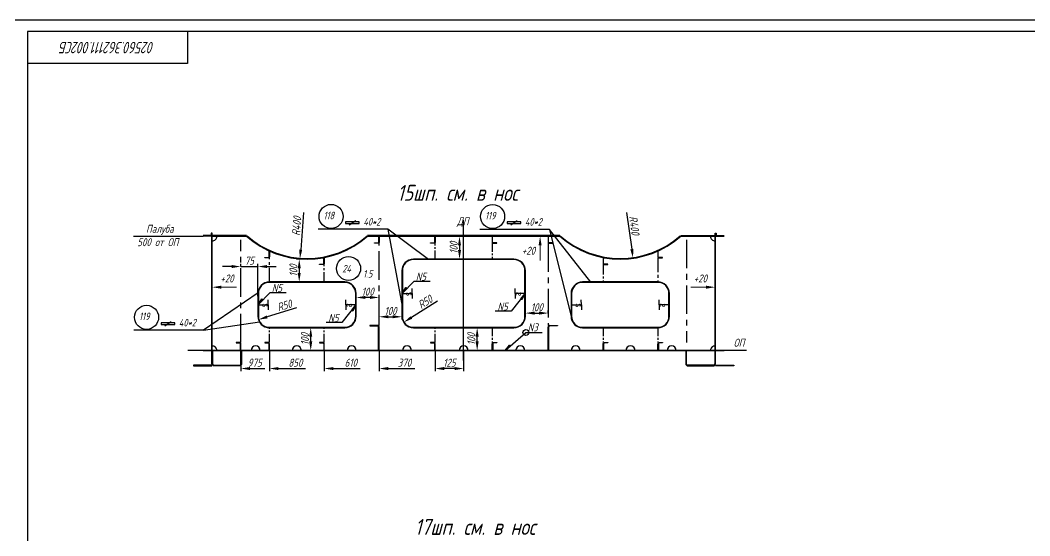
# Model space of a CAD drawing. Header units: millimetres. Extents: x 76485 to 135355, y 12764 to 18704.
# Drawn here: x 118704 to 123121, y 16447 to 18704 of the extents above; entities that cross this region are included whole.
import ezdxf
from ezdxf.enums import TextEntityAlignment as Align

# ---------------------------------------------------------------- set-up
doc = ezdxf.new("R2010")
doc.units = ezdxf.units.MM
doc.header["$PDSIZE"] = -1
doc.linetypes.add('CENTER', pattern=[2, 1.25, -0.25, 0.25, -0.25])
doc.layers.add('20-DIMENTION', color=81, linetype='Continuous', lineweight=30)
doc.styles.add('PB_TEXT', font='romans.shx', dxfattribs={"width": 0.7, "oblique": 15})
doc.styles.get("Standard").update_dxf_attribs({"font": 'ГОСТ тип А наклонный.ttf'})
doc.styles.add('Standard3.5', font='simplex.shx', dxfattribs={"width": 0.7, "height": 3.5})
doc.styles.add('ГОСТ', font='ГОСТ тип А.ttf', dxfattribs={"oblique": 15})
doc.dimstyles.new('dim10', dxfattribs={"dimscale": 0.4, "dimtxt": 87.5, "dimasz": 100, "dimexe": 30, "dimexo": 0, "dimgap": 20, "dimtad": 1, "dimdec": 0, "dimdsep": 46, "dimtxsty": 'Standard', "dimcen": 5, "dimadec": 0, "dimazin": 0, "dimtfac": 1, "dimtdec": 0, "dimtmove": 0, "dimatfit": 3, "dimfxl": 1, "dimtolj": 1, "dimtzin": 0, "dimarcsym": 0})
doc.dimstyles.get("Standard").update_dxf_attribs({"dimtxt": 0.18, "dimasz": 0.18, "dimexe": 0.18, "dimexo": 0.0625, "dimgap": 0.09, "dimtad": 0, "dimtih": 1, "dimtoh": 1, "dimdec": 4, "dimzin": 0, "dimdsep": 46, "dimtxsty": 'Standard', "dimcen": 0.09, "dimadec": 0, "dimazin": 0, "dimtfac": 1, "dimtdec": 4, "dimtofl": 0, "dimtmove": 0, "dimatfit": 3, "dimfxl": 1, "dimtolj": 1, "dimtzin": 0, "dimarcsym": 0})

# ---------------------------------------------------------------- blocks, each defined once
blk = doc.blocks.new('A$C65DE2539')
at = {"color": 7}
for points in [[(0, 0), (8410, 0), (8410, 5940), (0, 5940)], [(200, 50), (8360, 50), (8360, 5890), (200, 5890)]]:
    blk.add_lwpolyline(points, close=True, dxfattribs=at)
blk.add_lwpolyline([(900, 5890), (900, 5750), (200, 5750)], dxfattribs=at)
blk = doc.blocks.new('A$C128E1BCE')
at = {"linetype": 'Continuous', "lineweight": 9}
blk.add_line((40, 0), (106.5, 0), dxfattribs=at)
at = {"linetype": 'Continuous'}
blk.add_solid([(40, 6.7), (40, -6.7), (0, 0)], dxfattribs=at)
blk = doc.blocks.new('*D155')
at = {"color": 0, "lineweight": -2, "transparency": 16777216}
for p, q in [((120518.8, 17258.4), (120518.8, 17167.6)), ((120643.8, 17258.4), (120643.8, 17167.6)), ((120603.8, 17179.6), (120558.8, 17179.6))]:
    blk.add_line(p, q, dxfattribs=at)
at = {"color": 0, "transparency": 16777216}
for points in [[(120558.8, 17186.2), (120558.8, 17172.9), (120518.8, 17179.6)], [(120603.8, 17186.2), (120603.8, 17172.9), (120643.8, 17179.6)]]:
    blk.add_solid(points, dxfattribs=at)
at = {"layer": 'Defpoints', "color": 0, "transparency": 16777216}
for p in [(120518.8, 17258.4), (120643.8, 17258.4), (120518.8, 17179.6)]:
    blk.add_point(p, dxfattribs=at)
at = {"color": 0, "transparency": 16777216, "insert": (120581.3, 17205.1), "char_height": 35, "attachment_point": 5}
blk.add_mtext('\\A1;125', dxfattribs=at)
blk = doc.blocks.new('*D156')
at = {"color": 0, "lineweight": -2, "transparency": 16777216}
for p, q in [((120273.8, 17258.4), (120273.8, 17167.6)), ((120313.8, 17179.6), (120430.1, 17179.6))]:
    blk.add_line(p, q, dxfattribs=at)
at = {"color": 0, "transparency": 16777216}
blk.add_solid([(120313.8, 17186.2), (120313.8, 17172.9), (120273.8, 17179.6)], dxfattribs=at)
at = {"layer": 'Defpoints', "color": 0, "transparency": 16777216}
for p in [(120273.8, 17258.4), (120273.8, 17179.6), (120643.8, 17176.9)]:
    blk.add_point(p, dxfattribs=at)
at = {"color": 0, "transparency": 16777216, "insert": (120384.9, 17205.3), "char_height": 35, "attachment_point": 5}
blk.add_mtext('\\A1;370', dxfattribs=at)
blk = doc.blocks.new('*D157')
at = {"color": 0, "lineweight": -2, "transparency": 16777216}
for p, q in [((120033.8, 17258.4), (120033.8, 17167.6)), ((120073.8, 17179.6), (120190.7, 17179.6))]:
    blk.add_line(p, q, dxfattribs=at)
at = {"color": 0, "transparency": 16777216}
blk.add_solid([(120073.8, 17186.2), (120073.8, 17172.9), (120033.8, 17179.6)], dxfattribs=at)
at = {"layer": 'Defpoints', "color": 0, "transparency": 16777216}
for p in [(120033.8, 17258.4), (120643.8, 17256.4), (120033.8, 17179.6)]:
    blk.add_point(p, dxfattribs=at)
at = {"color": 0, "transparency": 16777216, "insert": (120150, 17205.1), "char_height": 35, "attachment_point": 5}
blk.add_mtext('\\A1;610', dxfattribs=at)
blk = doc.blocks.new('*D158')
at = {"color": 0, "lineweight": -2, "transparency": 16777216}
for p, q in [((119793.8, 17258.4), (119793.8, 17167.6)), ((119833.8, 17179.6), (119952.1, 17179.6))]:
    blk.add_line(p, q, dxfattribs=at)
at = {"color": 0, "transparency": 16777216}
blk.add_solid([(119833.8, 17186.2), (119833.8, 17172.9), (119793.8, 17179.6)], dxfattribs=at)
at = {"layer": 'Defpoints', "color": 0, "transparency": 16777216}
for p in [(119793.8, 17258.4), (120643.8, 17256.4), (119793.8, 17179.6)]:
    blk.add_point(p, dxfattribs=at)
at = {"color": 0, "transparency": 16777216, "insert": (119907.7, 17205.1), "char_height": 35, "attachment_point": 5}
blk.add_mtext('\\A1;850', dxfattribs=at)
blk = doc.blocks.new('*D159')
at = {"color": 0, "lineweight": -2, "transparency": 16777216}
for p, q in [((119668.8, 17258.4), (119668.8, 17167.6)), ((119708.8, 17179.6), (119773.5, 17179.6))]:
    blk.add_line(p, q, dxfattribs=at)
at = {"color": 0, "transparency": 16777216}
blk.add_solid([(119708.8, 17186.2), (119708.8, 17172.9), (119668.8, 17179.6)], dxfattribs=at)
at = {"layer": 'Defpoints', "color": 0, "transparency": 16777216}
for p in [(119668.8, 17258.4), (120643.8, 17256.4), (119668.8, 17179.6)]:
    blk.add_point(p, dxfattribs=at)
at = {"color": 0, "transparency": 16777216, "insert": (119729.7, 17205.3), "char_height": 35, "attachment_point": 5}
blk.add_mtext('\\A1;975', dxfattribs=at)
blk = doc.blocks.new('_weld')
at = {"color": 0, "linetype": 'ByBlock'}
for p, q in [((-1.5, 0), (-1.5, 0)), ((-1.5, -0.05), (-1.45, 0)), ((-1.5, -0.09), (-1.41, 0)), ((-1.5, -0.14), (-1.36, 0)), ((-1.5, -0.18), (-1.32, 0)), ((-1.5, -0.22), (-1.28, 0)), ((-1.5, -0.27), (-1.23, 0)), ((-1.43, -0.29), (-1.14, 0)), ((-1.37, -0.27), (-1.1, 0)), ((-1.31, -0.26), (-1.05, 0)), ((-1.26, -0.25), (-1.01, 0)), ((-1.2, -0.24), (-0.96, 0)), ((-1.14, -0.23), (-0.92, 0)), ((-1.09, -0.22), (-0.87, 0)), ((-1.03, -0.21), (-0.83, 0)), ((-0.92, -0.18), (-0.74, 0)), ((-0.86, -0.17), (-0.69, 0)), ((-0.81, -0.16), (-0.65, 0)), ((-0.67, -0.13), (-0.81, 0)), ((-0.63, -0.13), (-0.76, 0)), ((-0.75, -0.15), (-0.6, 0)), ((-0.7, -0.14), (-0.56, 0)), ((-0.64, -0.13), (-0.51, 0)), ((-0.58, -0.12), (-0.47, 0)), ((-0.53, -0.11), (-0.42, 0)), ((-0.41, -0.08), (-0.49, 0)), ((-0.37, -0.07), (-0.45, 0)), ((-0.33, -0.07), (-0.4, 0)), ((-0.36, -0.07), (-0.29, 0)), ((-0.3, -0.06), (-0.24, 0)), ((-0.25, -0.05), (-0.2, 0)), ((-0.19, -0.04), (-0.15, 0)), ((-0.15, -0.03), (-0.18, 0)), ((-0.13, -0.03), (-0.11, 0)), ((-0.11, -0.02), (-0.13, 0)), ((-0.07, -0.01), (-0.09, 0)), ((-0.08, -0.02), (-0.06, 0)), ((-0.04, -0.01), (-0.04, 0)), ((-0.02, 0), (-0.02, 0)), ((-1.27, -0.25), (-1.5, -0.02)), ((-1.31, -0.26), (-1.5, -0.07)), ((-1.34, -0.27), (-1.5, -0.11)), ((-1.38, -0.28), (-1.5, -0.16)), ((-1.42, -0.28), (-1.5, -0.2)), ((-1.46, -0.29), (-1.5, -0.25)), ((-1.49, -0.3), (-1.5, -0.29)), ((-1.48, -0.3), (-1.19, 0)), ((-1.23, -0.25), (-1.48, 0)), ((-1.2, -0.24), (-1.43, 0)), ((-1.16, -0.23), (-1.39, 0)), ((-1.12, -0.22), (-1.34, 0)), ((-1.08, -0.22), (-1.3, 0)), ((-1.05, -0.21), (-1.25, 0)), ((-1.01, -0.2), (-1.21, 0)), ((-0.97, -0.19), (-1.16, 0)), ((-0.93, -0.19), (-1.12, 0)), ((-0.9, -0.18), (-1.07, 0)), ((-0.86, -0.17), (-1.03, 0)), ((-0.82, -0.16), (-0.99, 0)), ((-0.98, -0.2), (-0.78, 0)), ((-0.78, -0.16), (-0.94, 0)), ((-0.75, -0.15), (-0.9, 0)), ((-0.71, -0.14), (-0.85, 0)), ((-0.6, -0.12), (-0.72, 0)), ((-0.56, -0.11), (-0.67, 0)), ((-0.52, -0.1), (-0.63, 0)), ((-0.48, -0.1), (-0.58, 0)), ((-0.45, -0.09), (-0.54, 0)), ((-0.47, -0.09), (-0.38, 0)), ((-0.42, -0.08), (-0.33, 0)), ((-0.3, -0.06), (-0.36, 0)), ((-0.26, -0.05), (-0.31, 0)), ((-0.22, -0.04), (-0.27, 0)), ((-0.18, -0.04), (-0.22, 0))]:
    blk.add_line(p, q, dxfattribs=at)
at = {"color": 0, "linetype": 'ByBlock', "flags": 128}
blk.add_lwpolyline([(-1.5, 0), (0, 0), (-1.5, -0.3)], close=True, dxfattribs=at)
blk = doc.blocks.new('*D165')
at = {"color": 0, "lineweight": -2, "transparency": 16777216}
blk.add_line((119943.5, 17862), (119930.8, 17699.5), dxfattribs=at)
at = {"color": 0, "transparency": 16777216}
blk.add_solid([(119924.1, 17700.1), (119937.4, 17699), (119927.6, 17659.7)], dxfattribs=at)
at = {"layer": 'Defpoints', "color": 0, "transparency": 16777216}
for p in [(119958.8, 18058.4), (119927.6, 17659.7)]:
    blk.add_point(p, dxfattribs=at)
at = {"color": 0, "transparency": 16777216, "insert": (119913.2, 17802.7), "char_height": 35, "attachment_point": 5, "rotation": 85.5276}
blk.add_mtext('\\A1;R400', dxfattribs=at)
blk = doc.blocks.new('*D166')
at = {"color": 0, "lineweight": -2, "transparency": 16777216}
blk.add_line((121356.4, 17863.3), (121379.3, 17702), dxfattribs=at)
at = {"color": 0, "transparency": 16777216}
blk.add_solid([(121385.9, 17702.9), (121372.7, 17701.1), (121384.9, 17662.4)], dxfattribs=at)
at = {"layer": 'Defpoints', "color": 0, "transparency": 16777216}
for p in [(121328.8, 18058.4), (121384.9, 17662.4)]:
    blk.add_point(p, dxfattribs=at)
at = {"color": 0, "transparency": 16777216, "insert": (121390.3, 17806), "char_height": 35, "attachment_point": 5, "rotation": 278.0542}
blk.add_mtext('\\A1;R400', dxfattribs=at)
blk = doc.blocks.new('s1')
at = {"layer": '20-DIMENTION', "color": 2}
for p, q in [((-1, 389), (-200, 388)), ((0, 0), (-2, 389)), ((-1, 389), (197, 390))]:
    blk.add_line(p, q, dxfattribs=at)
for points in [[(-200, 388, 0, 40, 0), (-65, 388, 40, 40, 0)], [(197, 390, 0, 40, 0), (62, 389, 40, 40, 0)], [(0, 0, 0, 40, 0), (0, 135, 40, 40, 0)]]:
    blk.add_lwpolyline(points, format="xyseb", dxfattribs=at)
at = {"layer": '20-DIMENTION', "color": 2, "style": 'Standard3.5', "width": 0.8}
blk.add_text('s', height=300, rotation=359.6928, dxfattribs=at).set_placement((-62, 157))
blk = doc.blocks.new('*D167')
at = {"color": 0, "lineweight": -2, "transparency": 16777216}
for p, q in [((120702.9, 17358.4), (120690.9, 17358.4)), ((120702.9, 17298.4), (120702.9, 17318.4)), ((120702.9, 17258.4), (120690.9, 17258.4))]:
    blk.add_line(p, q, dxfattribs=at)
at = {"color": 0, "transparency": 16777216}
for points in [[(120696.2, 17318.4), (120709.5, 17318.4), (120702.9, 17358.4)], [(120696.2, 17298.4), (120709.5, 17298.4), (120702.9, 17258.4)]]:
    blk.add_solid(points, dxfattribs=at)
at = {"layer": 'Defpoints', "color": 0, "transparency": 16777216}
for p in [(120702.9, 17358.4), (120702.9, 17358.4), (120702.9, 17258.4)]:
    blk.add_point(p, dxfattribs=at)
at = {"color": 0, "transparency": 16777216, "insert": (120677.4, 17308.4), "char_height": 35, "attachment_point": 5, "rotation": 90}
blk.add_mtext('\\A1;100', dxfattribs=at)
blk = doc.blocks.new('*D168')
at = {"color": 0, "lineweight": -2, "transparency": 16777216}
for p, q in [((120913.8, 17422.2), (120913.8, 17434.2)), ((120953.8, 17422.2), (120973.8, 17422.2)), ((121013.8, 17422.2), (121013.8, 17434.2))]:
    blk.add_line(p, q, dxfattribs=at)
at = {"color": 0, "transparency": 16777216}
for points in [[(120953.8, 17428.9), (120953.8, 17415.6), (120913.8, 17422.2)], [(120973.8, 17428.9), (120973.8, 17415.6), (121013.8, 17422.2)]]:
    blk.add_solid(points, dxfattribs=at)
at = {"layer": 'Defpoints', "color": 0, "transparency": 16777216}
for p in [(120913.8, 17422.2), (121013.8, 17422.2), (121013.8, 17422.2)]:
    blk.add_point(p, dxfattribs=at)
at = {"color": 0, "transparency": 16777216, "insert": (120963.8, 17447.7), "char_height": 35, "attachment_point": 5}
blk.add_mtext('\\A1;100', dxfattribs=at)
blk = doc.blocks.new('*D169')
at = {"color": 0, "lineweight": -2, "transparency": 16777216}
for p, q in [((120625.7, 17758.4), (120613.7, 17758.4)), ((120625.7, 17718.4), (120625.7, 17698.4)), ((120625.7, 17658.4), (120613.7, 17658.4))]:
    blk.add_line(p, q, dxfattribs=at)
at = {"color": 0, "transparency": 16777216}
for points in [[(120619, 17718.4), (120632.3, 17718.4), (120625.7, 17758.4)], [(120619, 17698.4), (120632.3, 17698.4), (120625.7, 17658.4)]]:
    blk.add_solid(points, dxfattribs=at)
at = {"layer": 'Defpoints', "color": 0, "transparency": 16777216}
for p in [(120625.7, 17758.4), (120625.7, 17658.4), (120625.7, 17658.4)]:
    blk.add_point(p, dxfattribs=at)
at = {"color": 0, "transparency": 16777216, "insert": (120600.2, 17708.4), "char_height": 35, "attachment_point": 5, "rotation": 90}
blk.add_mtext('\\A1;100', dxfattribs=at)
blk = doc.blocks.new('*D170')
at = {"color": 0, "lineweight": -2, "transparency": 16777216}
for p, q in [((120273.8, 17398.3), (120273.8, 17418.2)), ((120313.8, 17406.2), (120333.8, 17406.2)), ((120373.8, 17417.2), (120373.8, 17394.2))]:
    blk.add_line(p, q, dxfattribs=at)
at = {"color": 0, "transparency": 16777216}
for points in [[(120313.8, 17412.9), (120313.8, 17399.6), (120273.8, 17406.2)], [(120333.8, 17412.9), (120333.8, 17399.6), (120373.8, 17406.2)]]:
    blk.add_solid(points, dxfattribs=at)
at = {"layer": 'Defpoints', "color": 0, "transparency": 16777216}
for p in [(120373.8, 17417.2), (120373.8, 17406.2), (120273.8, 17398.3)]:
    blk.add_point(p, dxfattribs=at)
at = {"color": 0, "transparency": 16777216, "insert": (120323.8, 17431.7), "char_height": 35, "attachment_point": 5}
blk.add_mtext('\\A1;100', dxfattribs=at)
blk = doc.blocks.new('*D171')
at = {"color": 0, "lineweight": -2, "transparency": 16777216}
for p, q in [((120173.8, 17490.7), (120173.8, 17502.7)), ((120233.8, 17490.7), (120213.8, 17490.7)), ((120273.8, 17490.7), (120273.8, 17502.7))]:
    blk.add_line(p, q, dxfattribs=at)
at = {"color": 0, "transparency": 16777216}
for points in [[(120213.8, 17497.4), (120213.8, 17484.1), (120173.8, 17490.7)], [(120233.8, 17497.4), (120233.8, 17484.1), (120273.8, 17490.7)]]:
    blk.add_solid(points, dxfattribs=at)
at = {"layer": 'Defpoints', "color": 0, "transparency": 16777216}
for p in [(120173.8, 17490.7), (120173.8, 17490.7), (120273.8, 17490.7)]:
    blk.add_point(p, dxfattribs=at)
at = {"color": 0, "transparency": 16777216, "insert": (120223.8, 17516.2), "char_height": 35, "attachment_point": 5}
blk.add_mtext('\\A1;100', dxfattribs=at)
blk = doc.blocks.new('*D172')
at = {"color": 0, "lineweight": -2, "transparency": 16777216}
for p, q in [((119974.8, 17358.4), (119962.8, 17358.4)), ((119974.8, 17298.4), (119974.8, 17318.4)), ((119974.8, 17258.4), (119962.8, 17258.4))]:
    blk.add_line(p, q, dxfattribs=at)
at = {"color": 0, "transparency": 16777216}
for points in [[(119968.1, 17318.4), (119981.4, 17318.4), (119974.8, 17358.4)], [(119968.1, 17298.4), (119981.4, 17298.4), (119974.8, 17258.4)]]:
    blk.add_solid(points, dxfattribs=at)
at = {"layer": 'Defpoints', "color": 0, "transparency": 16777216}
for p in [(119974.8, 17358.4), (119974.8, 17358.4), (119974.8, 17258.4)]:
    blk.add_point(p, dxfattribs=at)
at = {"color": 0, "transparency": 16777216, "insert": (119949.3, 17308.4), "char_height": 35, "attachment_point": 5, "rotation": 90}
blk.add_mtext('\\A1;100', dxfattribs=at)
blk = doc.blocks.new('*D173')
at = {"color": 0, "lineweight": -2, "transparency": 16777216}
for p, q in [((119958.8, 17658.4), (119912.5, 17658.4)), ((119924.5, 17618.4), (119924.5, 17598.4)), ((119958.8, 17558.4), (119912.5, 17558.4))]:
    blk.add_line(p, q, dxfattribs=at)
at = {"color": 0, "transparency": 16777216}
for points in [[(119917.9, 17618.4), (119931.2, 17618.4), (119924.5, 17658.4)], [(119917.9, 17598.4), (119931.2, 17598.4), (119924.5, 17558.4)]]:
    blk.add_solid(points, dxfattribs=at)
at = {"layer": 'Defpoints', "color": 0, "transparency": 16777216}
for p in [(119958.8, 17658.4), (119924.5, 17558.4), (119958.8, 17558.4)]:
    blk.add_point(p, dxfattribs=at)
at = {"color": 0, "transparency": 16777216, "insert": (119899, 17608.4), "char_height": 35, "attachment_point": 5, "rotation": 90}
blk.add_mtext('\\A1;100', dxfattribs=at)
blk = doc.blocks.new('*D174')
at = {"color": 0, "lineweight": -2, "transparency": 16777216}
for p, q in [((119628.8, 17626), (119588.8, 17626)), ((119668.8, 17626), (119668.8, 17638)), ((119668.8, 17626), (119743.8, 17626)), ((119743.8, 17496.3), (119743.8, 17638)), ((119783.8, 17626), (119823.8, 17626))]:
    blk.add_line(p, q, dxfattribs=at)
at = {"color": 0, "transparency": 16777216}
for points in [[(119628.8, 17632.7), (119628.8, 17619.4), (119668.8, 17626)], [(119783.8, 17632.7), (119783.8, 17619.4), (119743.8, 17626)]]:
    blk.add_solid(points, dxfattribs=at)
at = {"layer": 'Defpoints', "color": 0, "transparency": 16777216}
for p in [(119668.8, 17626), (119743.8, 17626), (119743.8, 17496.3)]:
    blk.add_point(p, dxfattribs=at)
at = {"color": 0, "transparency": 16777216, "insert": (119706.3, 17651.7), "char_height": 35, "attachment_point": 5}
blk.add_mtext('\\A1;75', dxfattribs=at)
blk = doc.blocks.new('*D175')
at = {"color": 0, "lineweight": -2, "transparency": 16777216}
blk.add_line((119912.3, 17444.9), (119784.3, 17405.5), dxfattribs=at)
at = {"color": 0, "transparency": 16777216}
blk.add_solid([(119782.3, 17411.9), (119786.2, 17399.1), (119746, 17393.7)], dxfattribs=at)
at = {"layer": 'Defpoints', "color": 0, "transparency": 16777216}
for p in [(119793.8, 17408.4), (119746, 17393.7)]:
    blk.add_point(p, dxfattribs=at)
at = {"color": 0, "transparency": 16777216, "insert": (119859.9, 17455.5), "char_height": 35, "attachment_point": 5, "rotation": 17.1115}
blk.add_mtext('\\A1;R50', dxfattribs=at)
blk = doc.blocks.new('*D176')
at = {"color": 0, "lineweight": -2, "transparency": 16777216}
blk.add_line((120528.9, 17474.2), (120415.4, 17403.1), dxfattribs=at)
at = {"color": 0, "transparency": 16777216}
blk.add_solid([(120411.8, 17408.8), (120418.9, 17397.5), (120381.5, 17381.9)], dxfattribs=at)
at = {"layer": 'Defpoints', "color": 0, "transparency": 16777216}
for p in [(120423.8, 17408.4), (120381.5, 17381.9)]:
    blk.add_point(p, dxfattribs=at)
at = {"color": 0, "transparency": 16777216, "insert": (120475.5, 17470.9), "char_height": 35, "attachment_point": 5, "rotation": 32.0569}
blk.add_mtext('\\A1;R50', dxfattribs=at)

msp = doc.modelspace()

# ---------------------------------------------------------------- linework, layer by layer
at = {"color": 1, "ltscale": 25}
for p, q in [((120187.4, 17821.9), (120127.2, 17821.9)), ((120127.2, 17821.9), (120127.2, 17814.4)), ((120127.2, 17814.4), (120187.4, 17814.4)), ((120143.2, 17808.8), (120171.4, 17827.6)), ((120187.4, 17814.4), (120187.4, 17821.9)), ((120643.8, 17215.3), (120643.8, 17828.5)), ((120894, 17821.3), (120833.9, 17821.3)), ((120833.9, 17821.3), (120833.9, 17813.8)), ((120833.9, 17813.8), (120894, 17813.8)), ((120849.8, 17808.2), (120878, 17826.9)), ((120894, 17813.8), (120894, 17821.3)), ((120312.5, 17789), (120374.3, 17453.3)), ((121019.1, 17788.4), (121115.2, 17401.8)), ((119380.3, 17380.3), (119320.1, 17380.3)), ((119320.1, 17380.3), (119320.1, 17372.8)), ((119320.1, 17372.8), (119380.3, 17372.8)), ((119336.1, 17367.2), (119364.3, 17386)), ((119380.3, 17372.8), (119380.3, 17380.3)), ((119505.4, 17347.5), (119751, 17384.4)), ((121880.5, 17258.4), (119437.4, 17258.4))]:
    msp.add_line(p, q, dxfattribs=at)
at = {"color": 3, "ltscale": 10}
for p, q in [((119693.8, 17761.4), (119503.8, 17761.4)), ((119693.8, 17758.4), (119503.8, 17758.4)), ((119542.3, 17258.4), (119542.3, 17758.4)), ((119543.8, 17758.4), (119694.3, 17758.4)), ((119543.8, 17258.4), (119543.8, 17758.4)), ((119543.8, 17258.4), (119543.8, 17758.4)), ((121064.8, 17761.4), (120222.8, 17761.4)), ((121064.8, 17758.4), (120222.8, 17758.4)), ((120223.4, 17758.4), (121064.3, 17758.4)), ((121593.4, 17758.4), (121743.8, 17758.4)), ((121593.8, 17761.4), (121783.8, 17761.4)), ((121593.8, 17758.4), (121783.8, 17758.4)), ((121743.8, 17758.4), (121743.8, 17258.4)), ((121743.8, 17258.4), (121743.8, 17758.4)), ((121745.3, 17258.4), (121745.3, 17758.4)), ((121783.8, 17258.4), (119503.8, 17258.4)), ((121783.8, 17256.4), (119503.8, 17256.4)), ((121743.8, 17258.4), (119543.8, 17258.4))]:
    msp.add_line(p, q, dxfattribs=at)
at = {"color": 1, "linetype": 'CENTER', "ltscale": 100}
for p, q in [((119668.8, 17293.4), (119668.8, 17743.4)), ((120273.8, 17368.4), (120273.8, 17728.4)), ((121013.8, 17728.4), (121013.8, 17368.4)), ((121618.8, 17743.4), (121618.8, 17293.4))]:
    msp.add_line(p, q, dxfattribs=at)
at = {"color": 1, "linetype": 'CENTER', "ltscale": 30}
for p, q in [((120518.8, 17658.4), (120518.8, 17728.4)), ((120768.8, 17728.4), (120768.8, 17658.4)), ((119793.8, 17293.4), (119793.8, 17358.4)), ((120033.8, 17293.4), (120033.8, 17358.4)), ((120518.8, 17293.4), (120518.8, 17358.4)), ((120768.8, 17358.4), (120768.8, 17293.4)), ((121253.8, 17358.4), (121253.8, 17293.4)), ((121493.8, 17358.4), (121493.8, 17293.4))]:
    msp.add_line(p, q, dxfattribs=at)
at = {"color": 1, "linetype": 'CENTER', "ltscale": 50}
for p, q in [((119793.8, 17558.4), (119793.8, 17664.4)), ((121493.8, 17664.4), (121493.8, 17558.4))]:
    msp.add_line(p, q, dxfattribs=at)
at = {"color": 1, "linetype": 'CENTER', "ltscale": 35}
for p, q in [((120033.8, 17558.4), (120033.8, 17635.4)), ((121253.8, 17635.4), (121253.8, 17558.4))]:
    msp.add_line(p, q, dxfattribs=at)
at = {"color": 7, "ltscale": 10}
for p, q in [((120271.8, 17258.4), (120271.8, 17362.5)), ((120273.8, 17258.4), (120273.8, 17362.5)), ((121013.8, 17258.4), (121013.8, 17362.5)), ((121015.8, 17258.4), (121015.8, 17362.5))]:
    msp.add_line(p, q, dxfattribs=at)
msp.add_lwpolyline([(119199.6, 17758.4), (119503.8, 17758.4)])
at = {"color": 1, "ltscale": 10}
for points in [[(119543.8, 17761.4), (119543.8, 17772.3), (119538.8, 17772.3), (119538.8, 17761.4)], [(121743.8, 17761.4), (121743.8, 17772.3), (121748.8, 17772.3), (121748.8, 17761.4)]]:
    msp.add_lwpolyline(points, dxfattribs=at)
at = {"color": 3, "ltscale": 10}
for points in [[(119694.3, 17758.4, 0.377964), (120223.4, 17758.4)], [(119696.2, 17760.7, 0.377964), (120221.4, 17760.7, 0.377964)], [(121064.3, 17758.4, 0.377964), (121593.4, 17758.4)], [(121066.2, 17760.7, 0.377964), (121591.4, 17760.7, 0.377964)], [(120863.8, 17658.4), (120423.8, 17658.4, 0.414214), (120373.8, 17608.4), (120373.8, 17408.4, 0.414214), (120423.8, 17358.4), (120863.8, 17358.4, 0.414214), (120913.8, 17408.4), (120913.8, 17608.4, 0.414214), (120863.8, 17658.4, 0.414214)], [(120913.8, 17508.4), (120911.8, 17508.4), (120911.8, 17608.4, 0.414217), (120863.8, 17656.4), (120423.8, 17656.4, 0.414217), (120375.8, 17608.4), (120375.8, 17508.4), (120373.8, 17508.4)], [(119793.8, 17358.4), (120123.8, 17358.4, 0.414214), (120173.8, 17408.4), (120173.8, 17508.4, 0.414214), (120123.8, 17558.4), (119793.8, 17558.4, 0.414214), (119743.8, 17508.4), (119743.8, 17408.4, 0.414214), (119793.8, 17358.4, 0.414214)], [(120173.8, 17458.4), (120171.8, 17458.4), (120171.8, 17508.4, 0.414217), (120123.8, 17556.4), (119793.8, 17556.4, 0.414217), (119745.8, 17508.4), (119745.8, 17458.4), (119743.8, 17458.4)], [(121493.8, 17558.4), (121163.8, 17558.4, 0.414214), (121113.8, 17508.4), (121113.8, 17408.4, 0.414214), (121163.8, 17358.4), (121493.8, 17358.4, 0.414214), (121543.8, 17408.4), (121543.8, 17508.4, 0.414214), (121493.8, 17558.4, 0.414214)], [(121543.8, 17458.4), (121541.8, 17458.4), (121541.8, 17508.4, 0.414217), (121493.8, 17556.4), (121163.8, 17556.4, 0.414217), (121115.8, 17508.4), (121115.8, 17458.4), (121113.8, 17458.4)], [(120373.8, 17508.4), (120375.8, 17508.4), (120375.8, 17408.4, 0.414217), (120423.8, 17360.4), (120863.8, 17360.4, 0.414217), (120911.8, 17408.4), (120911.8, 17508.4), (120913.8, 17508.4)], [(119743.8, 17458.4), (119745.8, 17458.4), (119745.8, 17408.4, 0.414217), (119793.8, 17360.4), (120123.8, 17360.4, 0.414217), (120171.8, 17408.4), (120171.8, 17458.4), (120173.8, 17458.4)], [(121113.8, 17458.4), (121115.8, 17458.4), (121115.8, 17408.4, 0.414217), (121163.8, 17360.4), (121493.8, 17360.4, 0.414217), (121541.8, 17408.4), (121541.8, 17458.4), (121543.8, 17458.4)]]:
    msp.add_lwpolyline(points, format="xyb", dxfattribs=at)
at = {"color": 1, "ltscale": 25}
for points in [[(120489.3, 17657.3), (120312.5, 17789), (120007.5, 17789)], [(121199.8, 17557.7), (121019.1, 17788.4), (120714.1, 17788.4)], [(119745.3, 17511.6), (119505.4, 17347.5), (119200.4, 17347.5)]]:
    msp.add_lwpolyline(points, dxfattribs=at)
at = {"color": 7}
for points in [[(120272.3, 17758.4), (120273.8, 17758.4), (120273.8, 17732.9, -0.414214), (120269.3, 17728.4), (120253.8, 17728.4), (120253.8, 17729.9), (120269.3, 17729.9, 0.414214), (120272.3, 17732.9)], [(120517.3, 17758.4), (120518.8, 17758.4), (120518.8, 17732.9, -0.414214), (120514.3, 17728.4), (120498.8, 17728.4), (120498.8, 17729.9), (120514.3, 17729.9, 0.414214), (120517.3, 17732.9)], [(120770.3, 17758.4), (120768.8, 17758.4), (120768.8, 17732.9, 0.414214), (120773.3, 17728.4), (120788.8, 17728.4), (120788.8, 17729.9), (120773.3, 17729.9, -0.414214), (120770.3, 17732.9)], [(121015.3, 17758.4), (121013.8, 17758.4), (121013.8, 17732.9, 0.414214), (121018.3, 17728.4), (121033.8, 17728.4), (121033.8, 17729.9), (121018.3, 17729.9, -0.414214), (121015.3, 17732.9)], [(119792.3, 17694.4), (119793.8, 17694.4), (119793.8, 17668.9, -0.414214), (119789.3, 17664.4), (119773.8, 17664.4), (119773.8, 17665.9), (119789.3, 17665.9, 0.414214), (119792.3, 17668.9)], [(121495.3, 17694.4), (121493.8, 17694.4), (121493.8, 17668.9, 0.414214), (121498.3, 17664.4), (121513.8, 17664.4), (121513.8, 17665.9), (121498.3, 17665.9, -0.414214), (121495.3, 17668.9)], [(120032.3, 17665.4), (120033.8, 17665.4), (120033.8, 17639.9, -0.414214), (120029.3, 17635.4), (120013.8, 17635.4), (120013.8, 17636.9), (120029.3, 17636.9, 0.414214), (120032.3, 17639.9)], [(121255.3, 17665.4), (121253.8, 17665.4), (121253.8, 17639.9, 0.414214), (121258.3, 17635.4), (121273.8, 17635.4), (121273.8, 17636.9), (121258.3, 17636.9, -0.414214), (121255.3, 17639.9)], [(119648.8, 17291.4), (119662.8, 17291.4, -0.414214), (119666.8, 17287.4), (119666.8, 17258.4), (119668.8, 17258.4), (119668.8, 17287.4, 0.414214), (119662.8, 17293.4), (119648.8, 17293.4)], [(119773.8, 17291.4), (119787.8, 17291.4, -0.414214), (119791.8, 17287.4), (119791.8, 17258.4), (119793.8, 17258.4), (119793.8, 17287.4, 0.414214), (119787.8, 17293.4), (119773.8, 17293.4)], [(120013.8, 17291.4), (120027.8, 17291.4, -0.414214), (120031.8, 17287.4), (120031.8, 17258.4), (120033.8, 17258.4), (120033.8, 17287.4, 0.414214), (120027.8, 17293.4), (120013.8, 17293.4)], [(120498.8, 17291.4), (120512.8, 17291.4, -0.414214), (120516.8, 17287.4), (120516.8, 17258.4), (120518.8, 17258.4), (120518.8, 17287.4, 0.414214), (120512.8, 17293.4), (120498.8, 17293.4)], [(120788.8, 17291.4), (120774.8, 17291.4, 0.414214), (120770.8, 17287.4), (120770.8, 17258.4), (120768.8, 17258.4), (120768.8, 17287.4, -0.414214), (120774.8, 17293.4), (120788.8, 17293.4)], [(121273.8, 17291.4), (121259.8, 17291.4, 0.414214), (121255.8, 17287.4), (121255.8, 17258.4), (121253.8, 17258.4), (121253.8, 17287.4, -0.414214), (121259.8, 17293.4), (121273.8, 17293.4)], [(121513.8, 17291.4), (121499.8, 17291.4, 0.414214), (121495.8, 17287.4), (121495.8, 17258.4), (121493.8, 17258.4), (121493.8, 17287.4, -0.414214), (121499.8, 17293.4), (121513.8, 17293.4)]]:
    msp.add_lwpolyline(points, format="xyb", close=True, dxfattribs=at)
at = {"linetype": 'Continuous'}
for points in [[(120427.4, 17562), (120496.8, 17562)], [(119797.4, 17512), (119866.8, 17512)], [(120851.1, 17430.8), (120781.7, 17430.8)], [(120111.1, 17380.8), (120041.7, 17380.8)], [(120916, 17337.4), (120987.7, 17337.4)]]:
    msp.add_lwpolyline(points, dxfattribs=at)
at = {"color": 7, "ltscale": 10}
for points in [[(120267.8, 17368.5), (120233.9, 17368.5), (120233.9, 17366.5), (120267.8, 17366.5)], [(121019.8, 17368.5), (121053.8, 17368.5), (121053.8, 17366.5), (121019.8, 17366.5)]]:
    msp.add_lwpolyline(points, dxfattribs=at)
at = {"color": 8, "ltscale": 25}
for points in [[(119545.3, 17256.4), (119545.3, 17201.4, 0.414214), (119552.3, 17194.4), (119662.3, 17194.4, 0.414214), (119669.3, 17201.4), (119669.3, 17256.4), (119672.3, 17256.4), (119672.3, 17201.4, -0.414214), (119662.3, 17191.4), (119552.3, 17191.4, -0.414214), (119542.3, 17201.4), (119542.3, 17256.4)], [(121742.3, 17256.4), (121742.3, 17201.4, -0.414214), (121735.3, 17194.4), (121625.3, 17194.4, -0.414214), (121618.3, 17201.4), (121618.3, 17256.4), (121615.3, 17256.4), (121615.3, 17201.4, 0.414214), (121625.3, 17191.4), (121735.3, 17191.4, 0.414214), (121745.3, 17201.4), (121745.3, 17256.4)]]:
    msp.add_lwpolyline(points, format="xyb", close=True, dxfattribs=at)
at = {"color": 8, "ltscale": 10}
for points in [[(119542.3, 17194.4), (119462.3, 17194.4), (119462.3, 17191.4), (119542.3, 17191.4)], [(121745.3, 17194.4), (121825.3, 17194.4), (121825.3, 17191.4), (121745.3, 17191.4)]]:
    msp.add_lwpolyline(points, dxfattribs=at)
at = {"color": 1, "ltscale": 25}
for centre in [(120063.8, 17845.4), (120770.5, 17844.8), (120140.3, 17617.7), (119256.7, 17403.8)]:
    msp.add_circle(centre, 52.6, dxfattribs=at)
msp.add_circle((120916, 17337.4), 12.8)
at = {"color": 3, "ltscale": 10}
for centre, start, end in [((119543.8, 17758.4), 269.9994, 0.0006), ((121743.8, 17758.4), 179.9994, 270.0006), ((119543.8, 17258.4), 359.9994, 90.0006), ((119733.8, 17258.4), 0.0013, 179.9987), ((119913.8, 17258.4), 0, 180), ((120153.8, 17258.4), 0.0013, 179.9987), ((120396.3, 17258.4), 0.0013, 179.9987), ((120643.8, 17258.4), 0, 180), ((120891.3, 17258.4), 0.0013, 179.9987), ((121133.8, 17258.4), 0.0013, 179.9987), ((121373.8, 17258.4), 0, 180), ((121553.8, 17258.4), 0.0013, 179.9987), ((121743.8, 17258.4), 89.9994, 180.0006)]:
    msp.add_arc(centre, 20, start, end, dxfattribs=at)
at = {"color": 7, "ltscale": 10}
for centre, radius, start, end in [((120267.8, 17362.5), 6, 359.9984, 90.0016), ((120267.8, 17362.5), 4, 359.99, 89.9881), ((121019.8, 17362.5), 6, 89.9984, 180.0016), ((121019.8, 17362.5), 4, 90.0119, 180.01)]:
    msp.add_arc(centre, radius, start, end, dxfattribs=at)

# ---------------------------------------------------------------- block references
msp.add_blockref('A$C65DE2539', (118535.3, 12764.4))
for p, rotation in [((120978.3, 17758.4), 269.9999999999964), ((121743.8, 17535.6), 180)]:
    msp.add_blockref('A$C128E1BCE', p, dxfattribs=dict(rotation=rotation))
at = {"xscale": -1, "rotation": 180}
msp.add_blockref('A$C128E1BCE', (119543.8, 17535.6), dxfattribs=at)
at = {"color": 5, "linetype": 'Continuous', "zscale": 0.110236220472143}
for p, xscale, yscale, rotation in [((120375.8, 17508.4), 0.110236220472143, 0.110236220472143, 270), ((120911.8, 17508.4), -0.110236220472143, 0.1102362204721431, 90), ((119745.8, 17458.4), 0.110236220472143, 0.110236220472143, 270), ((120171.8, 17458.4), -0.110236220472143, 0.1102362204721431, 90), ((121115.8, 17458.4), 0.110236220472143, 0.110236220472143, 270), ((121541.8, 17458.4), -0.110236220472143, 0.1102362204721431, 90)]:
    msp.add_blockref('s1', p, dxfattribs=dict(at, xscale=xscale, yscale=yscale, rotation=rotation))

# ---------------------------------------------------------------- texts
at = {"color": 7, "style": 'ГОСТ', "oblique": 15}
for s, height, p in [('15шп. см. в нос', 70, (120616.7, 17913.7)), ('Палуба', 35, (119314.5, 17773.8)), ('ДП', 35, (120640.1, 17806.7)), ('500 от ОП', 35, (119305.9, 17715.2)), ('ОП', 35, (121848.6, 17275.2))]:
    msp.add_text(s, height=height, dxfattribs=at).set_placement(p, align=Align.CENTER)
at = {"color": 1, "ltscale": 25, "style": 'ГОСТ', "oblique": 15}
for s, p in [('118', (120030.4, 17832.9)), ('119', (120737.1, 17832.3)), ('40*2', (120204.9, 17805.5)), ('40*2', (120911.5, 17804.9)), ('24', (120112.8, 17600.2)), ('1.5', (120203.7, 17577.8)), ('119', (119223.3, 17391.3)), ('40*2', (119397.8, 17363.9))]:
    msp.add_text(s, height=33, dxfattribs=at).set_placement(p)
at = {"color": 7, "style": 'ГОСТ', "oblique": 15}
for s, p in [('N5', (120434.4, 17554)), ('N5', (119804.4, 17504)), ('N5', (120791.6, 17422.8)), ('N5', (120051.6, 17372.8)), ('N3', (120924, 17332))]:
    msp.add_text(s, height=35, dxfattribs=at).set_placement(p, align=Align.BOTTOM_LEFT)
msp.add_text('17шп. см. в нос', height=70, dxfattribs=at).set_placement((120430.2, 16451.5))
at = {"linetype": 'Continuous', "char_height": 35, "attachment_point": 5}
for insert in [(120927.2, 17695.2), (119608.5, 17573.8), (121679.2, 17573.8)]:
    msp.add_mtext('\\A1;+20', dxfattribs=dict(at, insert=insert))
at = {"color": 7, "style": 'PB_TEXT', "oblique": 15, "width": 0.7}
msp.add_attdef('02560.362111.002СБ', text='', height=50, rotation=180, dxfattribs=at).set_placement((119085.3, 18584.4), align=Align.MIDDLE_CENTER)

# ---------------------------------------------------------------- dimensions: what is measured, and where the dimension line sits
for center, mpoint, picture, middle in [((119958.8, 18058.4), (119927.6, 17659.7), '*D165', (119938.7, 17800.7)), ((121328.8, 18058.4), (121384.9, 17662.4), '*D166', (121365, 17802.5)), ((120423.8, 17408.4), (120381.5, 17381.9), '*D176', (120489.1, 17449.3)), ((119793.8, 17408.4), (119746, 17393.7), '*D175', (119867.4, 17431.1))]:
    dim = msp.add_radius_dim(center=center, mpoint=mpoint, dimstyle='dim10', override={"dimarcsym": 1})
    dim.commit()
    dim.dimension.update_dxf_attribs({"geometry": picture, "text_midpoint": middle, "dimtype": 164})
for base, p1, p2, picture, middle in [((120625.7, 17658.4), (120625.7, 17758.4), (120625.7, 17658.4), '*D169', (120600.2, 17708.4)), ((119924.5, 17558.4), (119958.8, 17658.4), (119958.8, 17558.4), '*D173', (119899, 17608.4)), ((119974.8, 17358.4), (119974.8, 17258.4), (119974.8, 17358.4), '*D172', (119949.3, 17308.4)), ((120702.9, 17358.4), (120702.9, 17258.4), (120702.9, 17358.4), '*D167', (120677.4, 17308.4))]:
    dim = msp.add_linear_dim(base=base, p1=p1, p2=p2, angle=90, dimstyle='dim10', override={"dimarcsym": 1})
    dim.commit()
    dim.dimension.update_dxf_attribs({"geometry": picture, "text_midpoint": middle})
for base, p1, p2, picture, middle in [((119743.8, 17626), (119668.8, 17626), (119743.8, 17496.3), '*D174', (119706.3, 17651.7)), ((120173.8, 17490.7), (120273.8, 17490.7), (120173.8, 17490.7), '*D171', (120223.8, 17516.2)), ((120373.8, 17406.2), (120273.8, 17398.3), (120373.8, 17417.2), '*D170', (120323.8, 17431.7)), ((121013.8, 17422.2), (120913.8, 17422.2), (121013.8, 17422.2), '*D168', (120963.8, 17447.7))]:
    dim = msp.add_linear_dim(base=base, p1=p1, p2=p2, dimstyle='dim10', override={"dimarcsym": 1})
    dim.commit()
    dim.dimension.update_dxf_attribs({"geometry": picture, "text_midpoint": middle})
for base, p1, p2, picture, middle in [((119668.8, 17179.6), (120643.8, 17256.4), (119668.8, 17258.4), '*D159', (119729.7, 17179.6)), ((119793.8, 17179.6), (120643.8, 17256.4), (119793.8, 17258.4), '*D158', (119907.7, 17179.6)), ((120033.8, 17179.6), (120643.8, 17256.4), (120033.8, 17258.4), '*D157', (120150, 17179.6)), ((120273.8, 17179.6), (120643.8, 17176.9), (120273.8, 17258.4), '*D156', (120384.9, 17179.6))]:
    dim = msp.add_linear_dim(base=base, p1=p1, p2=p2, dimstyle='dim10', override={"dimse1": 1, "dimsd1": 1})
    dim.commit()
    dim.dimension.update_dxf_attribs({"geometry": picture, "text_midpoint": middle, "dimtype": 160})
dim = msp.add_linear_dim(base=(120518.8, 17179.6), p1=(120643.8, 17258.4), p2=(120518.8, 17258.4), dimstyle='dim10')
dim.commit()
dim.dimension.update_dxf_attribs({"geometry": '*D155', "text_midpoint": (120581.3, 17179.6), "dimtype": 160})

# ---------------------------------------------------------------- leaders
at = {"linetype": 'Continuous'}
for points in [[(120374.8, 17508.4), (120427.4, 17562)], [(119744.8, 17458.4), (119797.4, 17512)], [(120912.8, 17508.4), (120851.1, 17430.8)], [(120172.8, 17458.4), (120111.1, 17380.8)], [(120824.9, 17258.4), (120916, 17337.4)]]:
    msp.add_leader(points, dimstyle='Standard', override={"dimscale": 10, "dimasz": 2, "dimclrd": 256, "dimldrblk": '_weld'}, dxfattribs=at)

doc.saveas('drawing.dxf')
